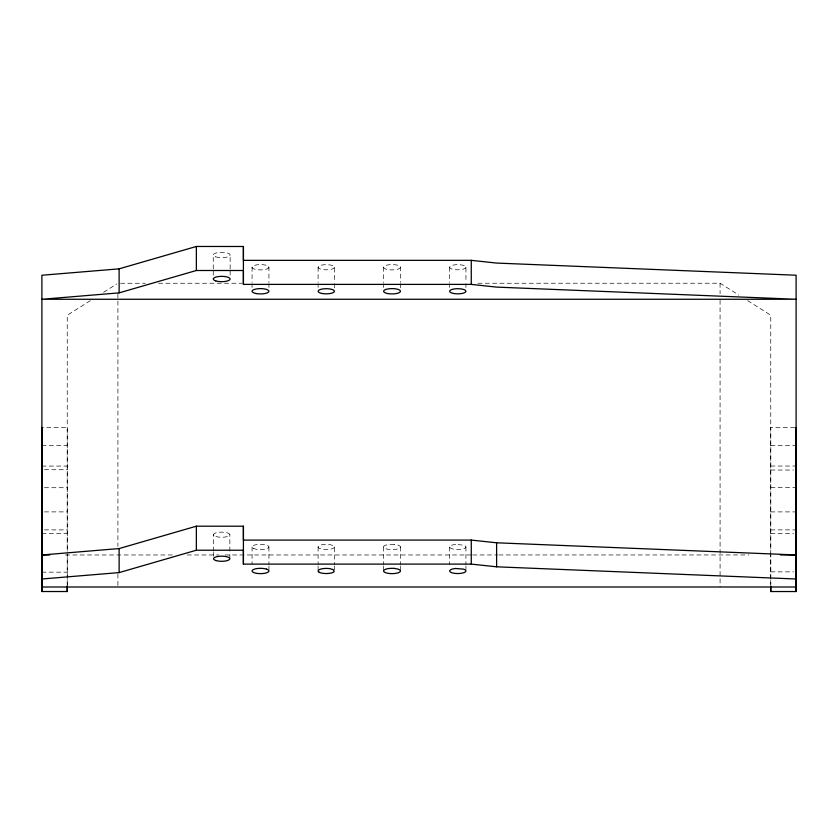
<?xml version="1.0" encoding="UTF-8"?>
<svg xmlns="http://www.w3.org/2000/svg" width="838" height="838" viewBox="0 0 838 838"><rect width="100%" height="100%" fill="white"/><g stroke="black" fill="none" stroke-linecap="round" stroke-linejoin="round"><path stroke-width="0.63" stroke-dasharray="4.19 3.14" d="M67.239 584.578L67.239 578.293M67.239 577.078L67.239 554.169L67.239 586.998M67.239 550.388L67.239 427.453L41.9 427.453M213.25 275.22L213.25 270.161M213.25 268.893L213.261 254.982M213.533 556.202L213.533 552.41M213.533 551.142L213.533 534.696M229.842 558.736L229.853 552.41M229.853 551.142L229.853 534.696M230.146 275.22L230.146 270.161M230.146 268.893L230.146 254.982M770.761 584.589L770.761 579.529M770.761 578.304L770.761 555.395M770.761 554.285L770.761 427.453L796.1 427.453M334.425 546.973L334.142 547.623A8.16 2.577 0 0 1 320.493 548.775L319.194 548.262A8.16 2.577 0 0 1 320.493 545.129A8.16 2.577 0 0 1 330.34 544.721L333.325 545.664L334.425 546.973L334.425 564.665M90.378 300.633L67.239 315.245L67.239 553.028M103.598 292.284L116.817 283.935M120.536 283.244L145.414 283.244M158.497 283.244L242.276 283.244M477.901 283.234L720.072 283.223L738.812 295.049M41.9 445.439L67.239 445.439M770.761 445.449L796.1 445.449M770.761 466.033L796.1 466.033M41.9 466.075L67.239 466.075M44.435 469.73L67.239 469.73M770.761 470.045L793.565 470.045M770.761 487.423L796.1 487.423M44.435 487.716L67.239 487.716M44.435 511.892L67.239 511.892M770.761 511.903L796.1 511.903M44.435 529.888L67.239 529.888M770.761 529.888L796.1 529.888M41.9 533.534L67.239 533.534M770.761 533.596L793.565 533.596M65.469 554.976L174.147 554.976M187.241 554.966L218.666 554.966M225.213 554.966L471.375 554.966M472.684 554.966L497.563 554.955M498.872 554.955L748.963 554.955M770.761 571.862L793.565 571.862M41.9 572.165L67.239 572.165M253.202 548.303L254.543 548.838A8.432 2.661 0 0 0 266.463 548.838A8.432 2.661 0 0 0 266.463 545.067L264.724 544.669A8.432 2.661 0 0 0 254.543 545.067A8.432 2.661 0 0 0 253.202 548.282M747.622 300.612L770.761 315.224L770.761 551.718M770.761 553.028L770.761 584.379M720.072 283.223L720.072 293.698M720.072 300.245L720.083 586.998M465.938 267.228A8.16 2.577 0 0 1 453.693 269.459A8.16 2.577 0 0 1 453.693 264.997A8.16 2.577 0 0 1 465.938 267.228L465.938 282.406M465.938 283.673L465.938 287.465M465.938 546.952L465.938 564.644M465.938 565.912L465.938 569.704M449.618 267.228L449.618 282.416M449.618 283.673L449.618 287.476M449.618 546.963L449.618 564.655M400.47 267.238A8.443 2.671 0 0 1 387.795 269.553A8.443 2.671 0 0 1 387.795 264.934A8.443 2.671 0 0 1 400.47 267.238L400.47 282.416M400.47 283.673L400.47 288.733M400.47 546.952L400.47 564.644M400.47 565.912L400.47 570.971M383.574 267.238L383.574 282.416M383.574 283.673L383.574 287.476M383.574 546.963L383.574 564.665M383.574 565.933L383.574 569.725M334.414 267.238A8.16 2.577 0 0 1 322.18 269.469A8.16 2.577 0 0 1 322.18 265.007A8.16 2.577 0 0 1 334.414 267.238L334.425 282.416M334.425 283.684L334.425 288.733M334.425 565.933L334.425 570.992M318.105 267.238L318.105 282.416M318.105 283.684L318.105 287.476M318.105 546.973L318.105 564.665M318.105 565.933L318.105 569.725M268.935 267.238A8.432 2.661 0 0 1 256.281 269.553A8.432 2.661 0 0 1 256.281 264.934A8.432 2.661 0 0 1 268.935 267.238L268.935 282.416M268.935 283.684L268.935 287.476M268.935 546.952L268.935 564.644M268.935 565.912L268.935 569.704M252.07 267.238L252.07 282.416M252.07 283.684L252.07 287.476M252.07 546.973L252.07 564.665M117.917 293.719L117.917 546.407M117.917 573.904L117.917 586.998M455.663 544.459L453.693 544.731A8.16 2.577 0 0 0 452.007 548.775L453.704 549.183A8.16 2.577 0 0 0 464.252 548.523A8.16 2.577 0 0 0 463.55 545.129L455.663 544.459M394.206 544.375L392.016 544.302A8.443 2.671 0 0 0 384.213 545.926A8.443 2.671 0 0 0 386.046 548.838L387.795 549.257A8.443 2.671 0 0 0 398.72 548.576A8.443 2.671 0 0 0 397.998 545.067L394.206 544.375M215.921 536.519A8.16 2.577 0 0 0 229.581 535.367A8.16 2.577 0 0 0 219.587 532.214A8.16 2.577 0 0 0 215.921 536.519M215.733 256.868A8.443 2.671 0 0 0 229.863 255.674A8.443 2.671 0 0 0 219.514 252.406A8.443 2.671 0 0 0 215.733 256.868"/><path stroke-width="1.26" d="M67.239 585.888L67.239 591.523L41.9 591.523L41.9 427.453M41.9 578.995L119.132 572.595L196.354 550.22L196.364 526.191L243.418 526.212L243.418 540.091L471.27 540.081L496.609 542.794L796.1 554.945L780.388 554.955M196.354 270.496L243.408 270.506L243.408 284.386L471.27 284.396L496.609 287.109L796.1 299.26L41.9 299.271L119.132 292.871L196.354 270.496L196.364 246.466L243.418 246.487L243.418 260.356L471.27 260.346L496.609 263.069L796.1 275.22L796.1 591.534L770.761 591.534L770.761 586.998M243.408 284.386L243.418 246.487M796.1 578.995L496.609 566.813L471.27 564.1L243.408 564.11L243.418 526.212M770.761 591.534L770.761 585.898M796.1 591.534L796.1 427.453M41.9 591.523L41.9 275.252L119.122 268.841L196.364 246.466M49.756 554.976L41.9 554.976L119.122 548.565L196.364 526.191M196.354 550.22L243.408 550.231L243.408 564.11M41.9 586.998L796.1 586.998M319.194 572.281L320.493 572.794A8.16 2.577 0 0 0 334.142 571.631L333.325 569.683L330.34 568.761A8.16 2.577 0 0 0 320.493 569.149A8.16 2.577 0 0 0 319.194 572.26M119.122 548.565L119.132 572.595M496.609 542.794L496.609 566.813M471.27 260.346L471.27 284.396M471.27 540.081L471.27 564.1M119.122 268.841L119.132 292.871M67.239 586.988L67.239 591.523M455.663 568.478L453.704 568.751A8.16 2.577 0 0 0 452.007 572.794L453.704 573.202A8.16 2.577 0 0 0 464.252 572.543A8.16 2.577 0 0 0 463.55 569.149L455.663 568.478M394.206 568.394L392.016 568.321A8.443 2.671 0 0 0 384.213 569.945A8.443 2.671 0 0 0 386.046 572.857L387.795 573.276A8.443 2.671 0 0 0 398.72 572.595A8.443 2.671 0 0 0 397.998 569.086L394.206 568.394M266.474 569.086L264.724 568.688A8.432 2.661 0 0 0 254.543 569.086A8.432 2.661 0 0 0 253.202 572.302L254.543 572.857A8.432 2.661 0 0 0 266.474 572.857A8.432 2.661 0 0 0 266.474 569.086M215.722 280.898A8.443 2.671 0 0 0 229.853 279.703A8.443 2.671 0 0 0 219.504 276.435A8.443 2.671 0 0 0 215.722 280.898M215.921 560.549A8.16 2.577 0 0 0 229.57 559.396A8.16 2.577 0 0 0 219.577 556.243A8.16 2.577 0 0 0 215.921 560.549M387.795 293.572A8.443 2.671 0 0 0 400.47 291.268A8.443 2.671 0 0 0 387.795 288.953A8.443 2.671 0 0 0 387.795 293.572M322.18 293.499A8.16 2.577 0 0 0 334.425 291.268A8.16 2.577 0 0 0 322.18 289.037A8.16 2.577 0 0 0 322.18 293.499M453.693 293.499A8.16 2.577 0 0 0 465.938 291.268A8.16 2.577 0 0 0 453.693 289.037A8.16 2.577 0 0 0 453.693 293.499M256.281 293.572A8.432 2.661 0 0 0 268.935 291.268A8.432 2.661 0 0 0 256.281 288.963A8.432 2.661 0 0 0 256.281 293.572"/></g></svg>
